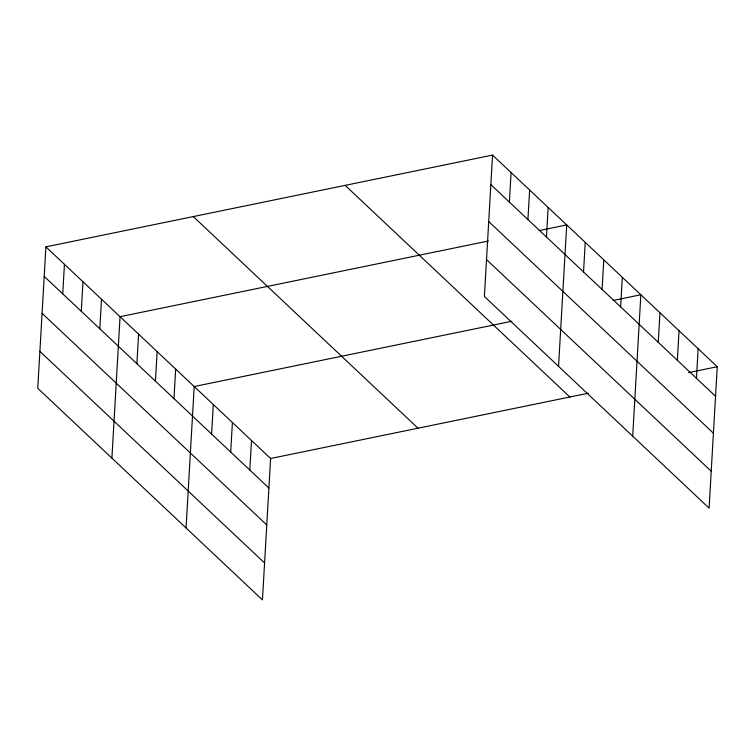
<?xml version="1.0" encoding="UTF-8"?>
<svg xmlns="http://www.w3.org/2000/svg" width="755" height="755" viewBox="0 0 755 755"><rect width="100%" height="100%" fill="white"/><g stroke="black" fill="none" stroke-linecap="round" stroke-linejoin="round"><path stroke-width="1.13" d="M45.904 246.857L37.75 388.278L262.447 599.914L270.601 458.493L45.904 246.857L492.553 155.086L717.25 366.722L709.096 508.143L484.399 296.507L492.553 155.086M62.741 293.865L64.439 264.316M81.276 311.324L82.984 281.775M99.811 328.784L101.519 299.235M111.9 458.115L120.054 316.694L488.4 241.015M136.891 363.702L138.59 334.154M155.426 381.162L157.134 351.613M173.961 398.621L175.67 369.072M186.051 527.953L194.205 386.532L511.881 321.262M211.608 434.068L213.306 404.52M230.7 452.056L232.408 422.507M249.801 470.044L251.509 440.495M509.38 202.095L511.088 172.546M527.924 219.554L529.623 190.005M546.46 237.013L548.158 207.465M558.549 366.354L566.703 224.924L539.061 230.605M583.53 271.932L585.238 242.383M602.075 289.392L603.774 259.852M620.61 306.851L622.318 277.311M632.699 436.192L640.853 294.771L613.211 300.443M658.247 342.308L659.955 312.759M677.348 360.295L679.047 330.747M696.45 378.283L698.149 348.734M270.601 458.493L588.277 393.223M688.466 372.64L717.25 366.722M490.844 184.635L715.542 396.271M488.721 221.555L713.418 433.191M486.522 259.597L711.229 471.224M345.158 185.371L569.855 397.007M193.299 216.572L417.996 428.208M44.205 276.405L268.903 488.032M42.072 313.316L266.77 524.952M39.883 351.358L264.58 562.994"/></g></svg>
